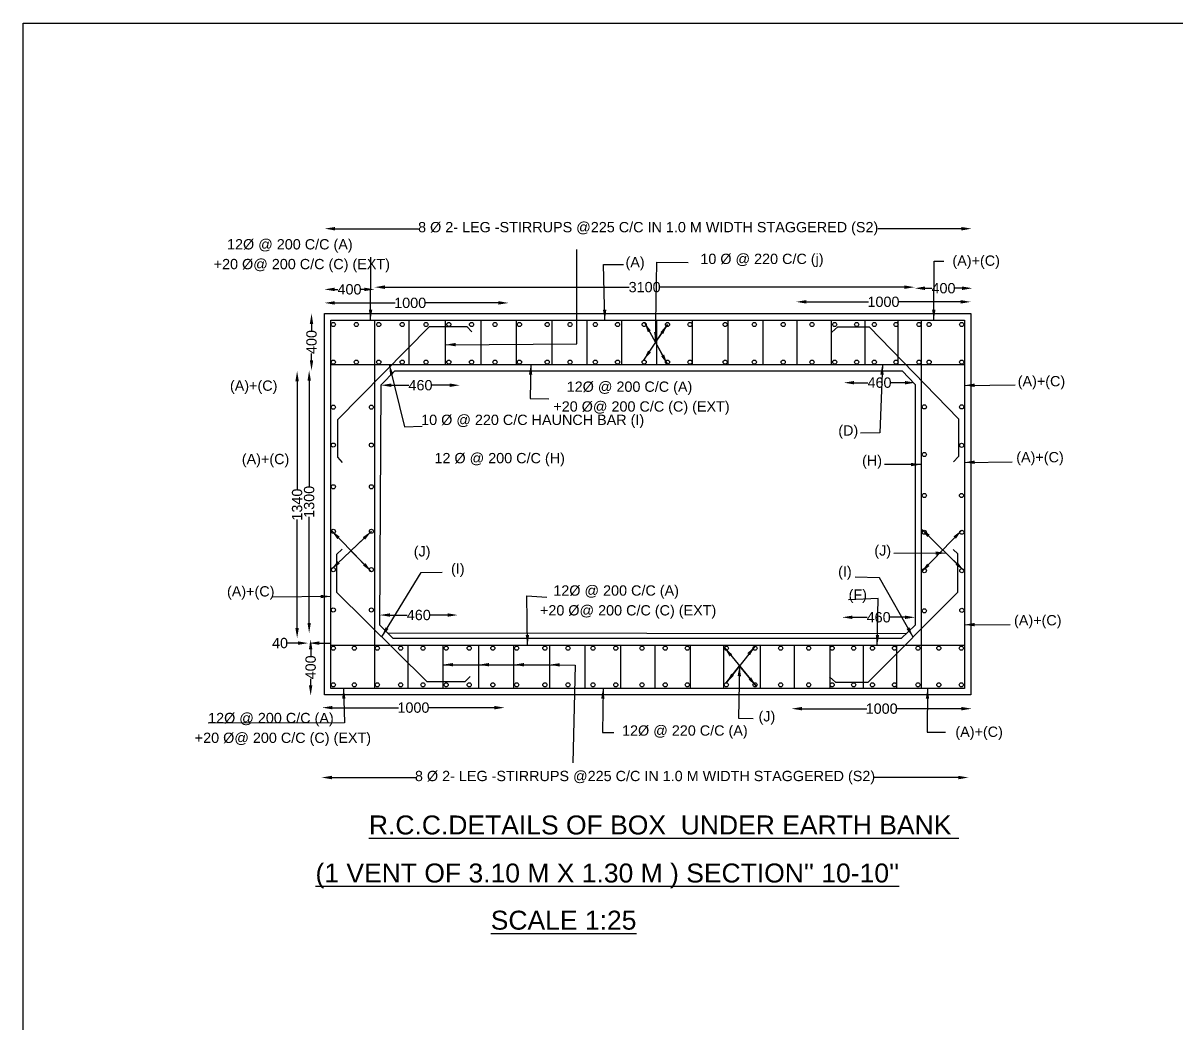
# Model space of a CAD drawing. Header units: millimetres. Extents: x 2127882 to 2364576, y 45589680 to 45693788.
# Drawn here: x 2127882 to 2149190, y 45608159 to 45626638 of the extents above; entities that cross this region are included whole.
import ezdxf

# ---------------------------------------------------------------- set-up
doc = ezdxf.new("R2010")
doc.units = ezdxf.units.MM
doc.header["$MEASUREMENT"] = 0
doc.header["$PDMODE"] = 32
doc.header["$PDSIZE"] = 300
for name, color, linetype in [('DIMENSION', 7, 'Continuous'), ('DRAWING', 2, 'Continuous'), ('TEXT', 7, 'Continuous')]:
    doc.layers.add(name, color=color, linetype=linetype)
doc.styles.get("Standard").update_dxf_attribs({"font": 'arial.ttf', "height": 190})
doc.dimstyles.get("Standard").update_dxf_attribs({"dimtxt": 190, "dimasz": 190, "dimexe": 0.18, "dimexo": 0.0625, "dimgap": 0.09, "dimtad": 0, "dimdec": 0, "dimzin": 0, "dimdsep": 46, "dimtxsty": 'Standard', "dimcen": 0.09, "dimse1": 1, "dimse2": 1, "dimadec": 0, "dimazin": 0, "dimtfac": 1, "dimtdec": 0, "dimtofl": 0, "dimtmove": 0, "dimatfit": 3, "dimfxl": 1, "dimtolj": 1, "dimtzin": 0, "dimarcsym": 0})

# ---------------------------------------------------------------- blocks, each defined once
blk = doc.blocks.new('*D54')
at = {"layer": 'Defpoints', "color": 0}
for p in [(2133451, 45622865), (2145401, 45622846), (2145401, 45622842)]:
    blk.add_point(p, dxfattribs=at)
at = {"layer": 'DIMENSION', "color": 0, "lineweight": -2}
for p, q in [((2133641, 45622842), (2135187, 45622842)), ((2145211, 45622842), (2143666, 45622842))]:
    blk.add_line(p, q, dxfattribs=at)
at = {"layer": 'DIMENSION', "color": 0}
for points in [[(2133641, 45622873), (2133641, 45622810), (2133451, 45622842)], [(2145211, 45622873), (2145211, 45622810), (2145401, 45622842)]]:
    blk.add_solid(points, dxfattribs=at)
at = {"layer": 'DIMENSION', "color": 0, "insert": (2139426, 45622842), "char_height": 190, "attachment_point": 5}
blk.add_mtext('\\A1;8 Ø 2- LEG -STIRRUPS @225 C/C IN 1.0 M WIDTH STAGGERED (S2)', dxfattribs=at)
blk = doc.blocks.new('*D55')
at = {"layer": 'Defpoints', "color": 0}
for p in [(2133394, 45612731), (2145343, 45612712), (2145343, 45612708)]:
    blk.add_point(p, dxfattribs=at)
at = {"layer": 'DIMENSION', "color": 0, "lineweight": -2}
for p, q in [((2133584, 45612708), (2135129, 45612708)), ((2145153, 45612708), (2143608, 45612708))]:
    blk.add_line(p, q, dxfattribs=at)
at = {"layer": 'DIMENSION', "color": 0}
for points in [[(2133584, 45612740), (2133584, 45612676), (2133394, 45612708)], [(2145153, 45612740), (2145153, 45612676), (2145343, 45612708)]]:
    blk.add_solid(points, dxfattribs=at)
at = {"layer": 'DIMENSION', "color": 0, "insert": (2139368, 45612708), "char_height": 190, "attachment_point": 5}
blk.add_mtext('\\A1;8 Ø 2- LEG -STIRRUPS @225 C/C IN 1.0 M WIDTH STAGGERED (S2)', dxfattribs=at)
blk = doc.blocks.new('*D56')
at = {"layer": 'Defpoints', "color": 0}
for p in [(2133448, 45621721), (2133448, 45621154), (2134373, 45621154)]:
    blk.add_point(p, dxfattribs=at)
at = {"layer": 'DIMENSION', "color": 0, "lineweight": -2}
for p, q in [((2133638, 45621721), (2133697, 45621721)), ((2134183, 45621721), (2134124, 45621721))]:
    blk.add_line(p, q, dxfattribs=at)
at = {"layer": 'DIMENSION', "color": 0}
for points in [[(2133638, 45621753), (2133638, 45621689), (2133448, 45621721)], [(2134183, 45621753), (2134183, 45621689), (2134373, 45621721)]]:
    blk.add_solid(points, dxfattribs=at)
at = {"layer": 'DIMENSION', "color": 0, "insert": (2133910, 45621721), "char_height": 190, "attachment_point": 5}
blk.add_mtext('\\A1;400', dxfattribs=at)
blk = doc.blocks.new('*D57')
at = {"layer": 'Defpoints', "color": 0}
for p in [(2144348, 45621762), (2134373, 45621721), (2144348, 45621742)]:
    blk.add_point(p, dxfattribs=at)
at = {"layer": 'DIMENSION', "color": 0, "lineweight": -2}
for p, q in [((2134563, 45621762), (2139077, 45621762)), ((2144158, 45621762), (2139644, 45621762))]:
    blk.add_line(p, q, dxfattribs=at)
at = {"layer": 'DIMENSION', "color": 0}
for points in [[(2134563, 45621794), (2134563, 45621730), (2134373, 45621762)], [(2144158, 45621794), (2144158, 45621730), (2144348, 45621762)]]:
    blk.add_solid(points, dxfattribs=at)
at = {"layer": 'DIMENSION', "color": 0, "insert": (2139360, 45621762), "char_height": 190, "attachment_point": 5}
blk.add_mtext('\\A1;3100', dxfattribs=at)
blk = doc.blocks.new('*D58')
at = {"layer": 'Defpoints', "color": 0}
for p in [(2144348, 45621762), (2145412, 45621752), (2145412, 45621742)]:
    blk.add_point(p, dxfattribs=at)
at = {"layer": 'DIMENSION', "color": 0, "lineweight": -2}
for p, q in [((2144538, 45621742), (2144667, 45621742)), ((2145222, 45621742), (2145094, 45621742))]:
    blk.add_line(p, q, dxfattribs=at)
at = {"layer": 'DIMENSION', "color": 0}
for points in [[(2144538, 45621774), (2144538, 45621710), (2144348, 45621742)], [(2145222, 45621774), (2145222, 45621710), (2145412, 45621742)]]:
    blk.add_solid(points, dxfattribs=at)
at = {"layer": 'DIMENSION', "color": 0, "insert": (2144880, 45621742), "char_height": 190, "attachment_point": 5}
blk.add_mtext('\\A1;400', dxfattribs=at)
blk = doc.blocks.new('*D59')
at = {"layer": 'Defpoints', "color": 0}
for p in [(2142158, 45621491), (2142158, 45621274), (2145385, 45621274)]:
    blk.add_point(p, dxfattribs=at)
at = {"layer": 'DIMENSION', "color": 0, "lineweight": -2}
for p, q in [((2142348, 45621491), (2143497, 45621491)), ((2145195, 45621491), (2144046, 45621491))]:
    blk.add_line(p, q, dxfattribs=at)
at = {"layer": 'DIMENSION', "color": 0}
for points in [[(2142348, 45621523), (2142348, 45621459), (2142158, 45621491)], [(2145195, 45621523), (2145195, 45621459), (2145385, 45621491)]]:
    blk.add_solid(points, dxfattribs=at)
at = {"layer": 'DIMENSION', "color": 0, "insert": (2143771, 45621491), "char_height": 190, "attachment_point": 5}
blk.add_mtext('\\A1;1000', dxfattribs=at)
blk = doc.blocks.new('*D60')
at = {"layer": 'Defpoints', "color": 0}
for p in [(2133448, 45621471), (2133448, 45621274), (2136850, 45621274)]:
    blk.add_point(p, dxfattribs=at)
at = {"layer": 'DIMENSION', "color": 0, "lineweight": -2}
for p, q in [((2133638, 45621471), (2134756, 45621471)), ((2136660, 45621471), (2135305, 45621471))]:
    blk.add_line(p, q, dxfattribs=at)
at = {"layer": 'DIMENSION', "color": 0}
for points in [[(2133638, 45621503), (2133638, 45621440), (2133448, 45621471)], [(2136660, 45621503), (2136660, 45621440), (2136850, 45621471)]]:
    blk.add_solid(points, dxfattribs=at)
at = {"layer": 'DIMENSION', "color": 0, "insert": (2135031, 45621471), "char_height": 190, "attachment_point": 5}
blk.add_mtext('\\A1;1000', dxfattribs=at)
blk = doc.blocks.new('*D61')
at = {"layer": 'Defpoints', "color": 0}
for p in [(2133448, 45621274), (2133209, 45620224), (2133448, 45620224)]:
    blk.add_point(p, dxfattribs=at)
at = {"layer": 'DIMENSION', "color": 0, "lineweight": -2}
for p, q in [((2133209, 45621084), (2133209, 45620963)), ((2133209, 45620414), (2133209, 45620536))]:
    blk.add_line(p, q, dxfattribs=at)
at = {"layer": 'DIMENSION', "color": 0}
for points in [[(2133177, 45621084), (2133240, 45621084), (2133209, 45621274)], [(2133177, 45620414), (2133240, 45620414), (2133209, 45620224)]]:
    blk.add_solid(points, dxfattribs=at)
at = {"layer": 'DIMENSION', "color": 0, "insert": (2133209, 45620749), "char_height": 190, "attachment_point": 5, "rotation": 90}
blk.add_mtext('\\A1;400', dxfattribs=at)
blk = doc.blocks.new('*D62')
at = {"layer": 'Defpoints', "color": 0}
for p in [(2135950, 45619951), (2134492, 45619794), (2135950, 45619758)]:
    blk.add_point(p, dxfattribs=at)
at = {"layer": 'DIMENSION', "color": 0, "lineweight": -2}
for p, q in [((2134682, 45619951), (2135007, 45619951)), ((2135760, 45619951), (2135434, 45619951))]:
    blk.add_line(p, q, dxfattribs=at)
at = {"layer": 'DIMENSION', "color": 0}
for points in [[(2134682, 45619983), (2134682, 45619920), (2134492, 45619951)], [(2135760, 45619983), (2135760, 45619920), (2135950, 45619951)]]:
    blk.add_solid(points, dxfattribs=at)
at = {"layer": 'DIMENSION', "color": 0, "insert": (2135221, 45619951), "char_height": 190, "attachment_point": 5}
blk.add_mtext('\\A1;460', dxfattribs=at)
blk = doc.blocks.new('*D63')
at = {"layer": 'Defpoints', "color": 0}
for p in [(2133209, 45620224), (2133137, 45615374), (2133165, 45615374)]:
    blk.add_point(p, dxfattribs=at)
at = {"layer": 'DIMENSION', "color": 0, "lineweight": -2}
for p, q in [((2133165, 45620034), (2133165, 45618073)), ((2133165, 45615564), (2133165, 45617524))]:
    blk.add_line(p, q, dxfattribs=at)
at = {"layer": 'DIMENSION', "color": 0}
for points in [[(2133134, 45620034), (2133197, 45620034), (2133165, 45620224)], [(2133134, 45615564), (2133197, 45615564), (2133165, 45615374)]]:
    blk.add_solid(points, dxfattribs=at)
at = {"layer": 'DIMENSION', "color": 0, "insert": (2133165, 45617799), "char_height": 190, "attachment_point": 5, "rotation": 90}
blk.add_mtext('\\A1;1300', dxfattribs=at)
blk = doc.blocks.new('*D64')
at = {"layer": 'Defpoints', "color": 0}
for p in [(2132916, 45620214), (2132899, 45615280), (2132943, 45615280)]:
    blk.add_point(p, dxfattribs=at)
at = {"layer": 'DIMENSION', "color": 0, "lineweight": -2}
for p, q in [((2132943, 45620024), (2132943, 45618022)), ((2132943, 45615470), (2132943, 45617473))]:
    blk.add_line(p, q, dxfattribs=at)
at = {"layer": 'DIMENSION', "color": 0}
for points in [[(2132911, 45620024), (2132974, 45620024), (2132943, 45620214)], [(2132911, 45615470), (2132974, 45615470), (2132943, 45615280)]]:
    blk.add_solid(points, dxfattribs=at)
at = {"layer": 'DIMENSION', "color": 0, "insert": (2132943, 45617747), "char_height": 190, "attachment_point": 5, "rotation": 90}
blk.add_mtext('\\A1;1340', dxfattribs=at)
blk = doc.blocks.new('*D65')
at = {"layer": 'Defpoints', "color": 0}
for p in [(2133165, 45615374), (2133147, 45615262), (2133147, 45615190)]:
    blk.add_point(p, dxfattribs=at)
at = {"layer": 'DIMENSION', "color": 0, "lineweight": -2}
for p, q in [((2132957, 45615190), (2132767, 45615190)), ((2133355, 45615190), (2133545, 45615190))]:
    blk.add_line(p, q, dxfattribs=at)
at = {"layer": 'DIMENSION', "color": 0}
for points in [[(2132957, 45615222), (2132957, 45615158), (2133147, 45615190)], [(2133355, 45615222), (2133355, 45615158), (2133165, 45615190)]]:
    blk.add_solid(points, dxfattribs=at)
at = {"layer": 'DIMENSION', "color": 0, "insert": (2132627, 45615190), "char_height": 190, "attachment_point": 5}
blk.add_mtext('\\A1;40', dxfattribs=at)
blk = doc.blocks.new('*D66')
at = {"layer": 'Defpoints', "color": 0}
for p in [(2133147, 45615262), (2133129, 45614221), (2133193, 45614221)]:
    blk.add_point(p, dxfattribs=at)
at = {"layer": 'DIMENSION', "color": 0, "lineweight": -2}
for p, q in [((2133193, 45615072), (2133193, 45614955)), ((2133193, 45614411), (2133193, 45614528))]:
    blk.add_line(p, q, dxfattribs=at)
at = {"layer": 'DIMENSION', "color": 0}
for points in [[(2133161, 45615072), (2133224, 45615072), (2133193, 45615262)], [(2133161, 45614411), (2133224, 45614411), (2133193, 45614221)]]:
    blk.add_solid(points, dxfattribs=at)
at = {"layer": 'DIMENSION', "color": 0, "insert": (2133193, 45614742), "char_height": 190, "attachment_point": 5, "rotation": 90}
blk.add_mtext('\\A1;400', dxfattribs=at)
blk = doc.blocks.new('*D67')
at = {"layer": 'Defpoints', "color": 0}
for p in [(2133405, 45613983), (2136777, 45613998), (2136777, 45613990)]:
    blk.add_point(p, dxfattribs=at)
at = {"layer": 'DIMENSION', "color": 0, "lineweight": -2}
for p, q in [((2133595, 45613998), (2134816, 45613998)), ((2136587, 45613998), (2135366, 45613998))]:
    blk.add_line(p, q, dxfattribs=at)
at = {"layer": 'DIMENSION', "color": 0}
for points in [[(2133595, 45614030), (2133595, 45613967), (2133405, 45613998)], [(2136587, 45614030), (2136587, 45613967), (2136777, 45613998)]]:
    blk.add_solid(points, dxfattribs=at)
at = {"layer": 'DIMENSION', "color": 0, "insert": (2135091, 45613998), "char_height": 190, "attachment_point": 5}
blk.add_mtext('\\A1;1000', dxfattribs=at)
blk = doc.blocks.new('*D68')
at = {"layer": 'Defpoints', "color": 0}
for p in [(2134469, 45615683), (2135910, 45615708), (2135910, 45615670)]:
    blk.add_point(p, dxfattribs=at)
at = {"layer": 'DIMENSION', "color": 0, "lineweight": -2}
for p, q in [((2134659, 45615708), (2134976, 45615708)), ((2135720, 45615708), (2135403, 45615708))]:
    blk.add_line(p, q, dxfattribs=at)
at = {"layer": 'DIMENSION', "color": 0}
for points in [[(2134659, 45615740), (2134659, 45615677), (2134469, 45615708)], [(2135720, 45615740), (2135720, 45615677), (2135910, 45615708)]]:
    blk.add_solid(points, dxfattribs=at)
at = {"layer": 'DIMENSION', "color": 0, "insert": (2135190, 45615708), "char_height": 190, "attachment_point": 5}
blk.add_mtext('\\A1;460', dxfattribs=at)
blk = doc.blocks.new('*D69')
at = {"layer": 'Defpoints', "color": 0}
for p in [(2142074, 45613968), (2145401, 45614009), (2145401, 45613979)]:
    blk.add_point(p, dxfattribs=at)
at = {"layer": 'DIMENSION', "color": 0, "lineweight": -2}
for p, q in [((2142264, 45613979), (2143463, 45613979)), ((2145211, 45613979), (2144012, 45613979))]:
    blk.add_line(p, q, dxfattribs=at)
at = {"layer": 'DIMENSION', "color": 0}
for points in [[(2142264, 45614011), (2142264, 45613948), (2142074, 45613979)], [(2145211, 45614011), (2145211, 45613948), (2145401, 45613979)]]:
    blk.add_solid(points, dxfattribs=at)
at = {"layer": 'DIMENSION', "color": 0, "insert": (2143738, 45613979), "char_height": 190, "attachment_point": 5}
blk.add_mtext('\\A1;1000', dxfattribs=at)
blk = doc.blocks.new('*D70')
at = {"layer": 'Defpoints', "color": 0}
for p in [(2143007, 45615671), (2143007, 45615666), (2144356, 45615680)]:
    blk.add_point(p, dxfattribs=at)
at = {"layer": 'DIMENSION', "color": 0, "lineweight": -2}
for p, q in [((2143197, 45615666), (2143468, 45615666)), ((2144166, 45615666), (2143895, 45615666))]:
    blk.add_line(p, q, dxfattribs=at)
at = {"layer": 'DIMENSION', "color": 0}
for points in [[(2143197, 45615698), (2143197, 45615635), (2143007, 45615666)], [(2144166, 45615698), (2144166, 45615635), (2144356, 45615666)]]:
    blk.add_solid(points, dxfattribs=at)
at = {"layer": 'DIMENSION', "color": 0, "insert": (2143682, 45615666), "char_height": 190, "attachment_point": 5}
blk.add_mtext('\\A1;460', dxfattribs=at)
blk = doc.blocks.new('*D71')
at = {"layer": 'Defpoints', "color": 0}
for p in [(2143040, 45619998), (2143040, 45619810), (2144356, 45619816)]:
    blk.add_point(p, dxfattribs=at)
at = {"layer": 'DIMENSION', "color": 0, "lineweight": -2}
for p, q in [((2143230, 45619998), (2143485, 45619998)), ((2144166, 45619998), (2143912, 45619998))]:
    blk.add_line(p, q, dxfattribs=at)
at = {"layer": 'DIMENSION', "color": 0}
for points in [[(2143230, 45620030), (2143230, 45619967), (2143040, 45619998)], [(2144166, 45620030), (2144166, 45619967), (2144356, 45619998)]]:
    blk.add_solid(points, dxfattribs=at)
at = {"layer": 'DIMENSION', "color": 0, "insert": (2143698, 45619998), "char_height": 190, "attachment_point": 5}
blk.add_mtext('\\A1;460', dxfattribs=at)

msp = doc.modelspace()

# ---------------------------------------------------------------- linework, layer by layer
at = {"layer": 'DIMENSION', "color": 0}
msp.add_lwpolyline([(2175888.9, 45589679.5), (2127882, 45589679.5), (2127882, 45626638.1), (2175888.9, 45626638.1)], close=True, dxfattribs=at)
at = {"layer": 'DRAWING', "color": 0}
for points in [[(2133447.8, 45621274.5), (2145384.9, 45621274.5), (2145384.9, 45614232.1), (2133447.8, 45614232.1)], [(2133568.2, 45621154.1), (2145264.6, 45621154.1), (2145264.6, 45614352.5), (2133568.2, 45614352.5)]]:
    msp.add_lwpolyline(points, close=True, dxfattribs=at)
for points in [[(2134372.8, 45621154.1), (2134372.8, 45614352.5)], [(2135013.2, 45620334.2), (2135013.2, 45621154.1)], [(2135682.6, 45620334.2), (2135682.6, 45621154.1)], [(2136338.8, 45620334.2), (2136338.8, 45621154.1)], [(2136991.7, 45620334.2), (2136991.7, 45621154.1)], [(2137650.9, 45620334.2), (2137650.9, 45621154.1)], [(2138302.2, 45620334.2), (2138302.2, 45621154.1)], [(2138938.5, 45620334.2), (2138938.5, 45621154.1)], [(2139584.5, 45620334.2), (2139584.5, 45621154.1)], [(2140247.5, 45620334.2), (2140247.5, 45621154.1)], [(2140901.4, 45620334.2), (2140901.4, 45621154.1)], [(2141547.4, 45620334.2), (2141547.4, 45621154.1)], [(2142174.9, 45620334.2), (2142174.9, 45621154.1)], [(2142810.5, 45620334.2), (2142810.5, 45621154.1)], [(2143431.8, 45620334.2), (2143431.8, 45621154.1)], [(2144039.9, 45620334.2), (2144039.9, 45621154.1)], [(2144468.8, 45621154.1), (2144468.8, 45614352.5)], [(2133782.1, 45618525.6), (2133694.2, 45618623.8), (2133694.2, 45619321), (2135389.3, 45621033.2), (2136076.2, 45621033.2), (2136171.5, 45620936.2)], [(2142818.1, 45620930.3), (2142930.2, 45621032.7), (2143506.3, 45621032.7), (2145158.1, 45619329.7), (2145158.1, 45618632.7), (2145066.9, 45618537.8)], [(2133568.2, 45620334.2), (2145264.6, 45620334.2)], [(2134492.4, 45619956.5), (2134750.3, 45620216.3), (2144114.6, 45620216.3), (2144356, 45619964.2), (2144356, 45615523), (2144097.1, 45615277.7), (2134715.9, 45615277.7), (2134468.6, 45615523.5), (2134492.4, 45619956.5)], [(2133773.4, 45616921.8), (2133672, 45616826.1), (2133672, 45616129.2), (2135337.3, 45614482.6), (2136044.6, 45614482.6), (2136139.1, 45614573.2)], [(2142774.6, 45614569.9), (2142887.8, 45614470.1), (2143489, 45614470.1), (2145144.6, 45616132.2), (2145144.6, 45616837), (2145056.5, 45616921.3)], [(2134614.9, 45615378.1), (2144191.3, 45615366.9)], [(2133568.2, 45615150.4), (2145264.6, 45615150.4)], [(2134989.5, 45615150.4), (2134989.5, 45614352.5)], [(2135633.2, 45615150.4), (2135633.2, 45614352.5)], [(2136294.8, 45615150.4), (2136294.8, 45614352.5)], [(2136940.8, 45615150.4), (2136940.8, 45614352.5)], [(2137602.8, 45615150.4), (2137602.8, 45614352.5)], [(2138254.1, 45615150.4), (2138254.1, 45614352.5)], [(2138913.4, 45615150.4), (2138913.4, 45614352.5)], [(2139550.6, 45615150.4), (2139550.6, 45614352.5)], [(2140199.3, 45615150.4), (2140199.3, 45614352.5)], [(2140818.7, 45615150.4), (2140818.7, 45614352.5)], [(2141496.6, 45615150.4), (2141496.6, 45614352.5)], [(2142124.9, 45615150.4), (2142124.9, 45614352.5)], [(2142778.9, 45615150.4), (2142778.9, 45614352.5)], [(2143396.6, 45615150.4), (2143396.6, 45614352.5)], [(2144013, 45615150.4), (2144013, 45614352.5)]]:
    msp.add_lwpolyline(points, dxfattribs=at)
for centre in [(2133611, 45621073.1), (2134036.4, 45621073.1), (2134451.2, 45621073.1), (2134883.9, 45621073.1), (2135324.4, 45621073.1), (2135744.3, 45621073.1), (2136164.2, 45621073.1), (2136598, 45621073.1), (2137048.8, 45621073.1), (2137561.4, 45621073.1), (2137983.8, 45621073.1), (2138450.8, 45621073.1), (2138860.4, 45621073.1), (2139352.4, 45621073.1), (2139782.6, 45621073.1), (2140199, 45621073.1), (2140848.2, 45621073.1), (2141386.6, 45621073.1), (2141919.8, 45621073.1), (2142450.4, 45621073.1), (2142871.4, 45621073.1), (2143275.8, 45621073.1), (2143602.9, 45621073.1), (2144002.2, 45621073.1), (2144427.3, 45621073.1), (2144613.9, 45621073.1), (2145214.2, 45621073.1), (2133611, 45620377.8), (2134036.4, 45620377.8), (2134451.2, 45620377.8), (2134883.9, 45620377.8), (2135324.4, 45620377.8), (2135744.3, 45620377.8), (2136164.2, 45620377.8), (2136598, 45620377.8), (2137048.8, 45620377.8), (2137561.4, 45620377.8), (2137983.8, 45620377.8), (2138450.8, 45620377.8), (2138860.4, 45620377.8), (2139352.4, 45620377.8), (2139782.6, 45620377.8), (2140199, 45620377.8), (2140848.2, 45620377.8), (2141386.6, 45620377.8), (2141919.8, 45620377.8), (2142450.4, 45620377.8), (2142871.4, 45620377.8), (2143275.8, 45620377.8), (2143602.9, 45620377.8), (2144002.2, 45620377.8), (2144427.3, 45620377.8), (2144613.9, 45620377.8), (2145214.2, 45620377.8), (2133611, 45619546), (2134314.9, 45619546), (2144524.9, 45619551.2), (2145214.2, 45619551.2), (2133611, 45618846.4), (2134314.9, 45618846.4), (2145214.2, 45618841), (2144524.9, 45618672.6), (2133611, 45618076.3), (2134314.9, 45618076.3), (2144524.9, 45617915.1), (2145211.7, 45617915.1), (2133611, 45617255.4), (2134314.9, 45617255.4), (2144524.9, 45617236.8), (2145218.1, 45617236.8), (2133611, 45616547.3), (2134314.9, 45616547.3), (2144524.9, 45616527.7), (2145218.1, 45616527.7), (2133611, 45615801.4), (2134314.9, 45615801.4), (2144524.9, 45615785.8), (2145218.1, 45615795), (2133611, 45615096.5), (2133999.8, 45615096.5), (2134425.1, 45615096.5), (2134855.5, 45615096.5), (2135267.9, 45615096.5), (2135695.8, 45615096.5), (2136121.1, 45615096.5), (2136556.6, 45615096.5), (2136996, 45615096.5), (2137518.6, 45615096.5), (2137946.5, 45615096.5), (2138407.6, 45615096.5), (2138827.8, 45615096.5), (2139310.5, 45615096.5), (2139740.9, 45615096.5), (2140148.3, 45615096.5), (2140868.2, 45615096.5), (2141399.2, 45615096.5), (2141871.3, 45615096.5), (2142391.3, 45615096.5), (2142824.3, 45615096.5), (2143221.4, 45615096.5), (2143567.3, 45615096.5), (2143974.7, 45615096.5), (2144409, 45615096.5), (2144794.2, 45615096.5), (2145208, 45615096.5), (2133611, 45614420), (2133999.8, 45614420), (2134425.1, 45614420), (2134855.5, 45614420), (2135267.9, 45614420), (2135695.8, 45614420), (2136121.1, 45614420), (2136556.6, 45614420), (2136996, 45614420), (2137518.6, 45614420), (2137946.5, 45614420), (2138407.6, 45614420), (2138827.8, 45614420), (2139310.5, 45614420), (2139740.9, 45614420), (2140148.3, 45614420), (2140868.2, 45614420), (2141399.2, 45614420), (2141871.3, 45614420), (2142391.3, 45614420), (2142824.3, 45614420), (2143221.4, 45614420), (2143567.3, 45614420), (2143974.7, 45614420), (2144409, 45614420), (2144794.2, 45614420), (2145208, 45614420)]:
    msp.add_circle(centre, 38.3, dxfattribs=at)

# ---------------------------------------------------------------- texts
at = {"layer": 'TEXT', "color": 0}
for s, height, p in [('12Ø @ 200 C/C (A)', 190, (2131648.7, 45622458.9)), ('+20 Ø@ 200 C/C (C) (EXT)', 190, (2131402, 45622093.5)), ('(A)', 190, (2139007.2, 45622128.6)), ('10 Ø @ 220 C/C (j)', 190, (2140389.9, 45622189.5)), ('(A)+(C)', 190, (2145044.4, 45622156.9)), ('(A)+(C)', 190, (2146250.1, 45619931.5)), ('(A)+(C)', 190, (2131702.2, 45619848.9)), ('12Ø @ 200 C/C (A)', 190, (2137921.5, 45619829.8)), ('+20 Ø@ 200 C/C (C) (EXT)', 190, (2137674.8, 45619464.5)), ('10 Ø @ 220 C/C HAUNCH BAR (I)', 190, (2135233.8, 45619217.4)), ('(D)', 190, (2142936.7, 45619021)), ('(A)+(C)', 190, (2131921.4, 45618493.9)), ('12 Ø @ 200 C/C (H)', 190, (2135479.5, 45618510.9)), ('(H)', 190, (2143376.2, 45618466.9)), ('(A)+(C)', 190, (2146223.3, 45618528.6)), ('(J)', 190, (2135096.3, 45616790.1)), ('(J)', 190, (2143602.5, 45616806.2)), ('(I)', 190, (2135784.8, 45616470.3)), ('(I)', 190, (2142933.9, 45616418.7)), ('(A)+(C)', 190, (2131647.4, 45616050.8)), ('12Ø @ 200 C/C (A)', 190, (2137674.6, 45616066)), ('(F)', 190, (2143127.8, 45615990.5)), ('+20 Ø@ 200 C/C (C) (EXT)', 190, (2137427.9, 45615700.6)), ('(A)+(C)', 190, (2146182.2, 45615517.4)), ('12Ø @ 200 C/C (A)', 190, (2131299.1, 45613712.1)), ('(J)', 190, (2141464.5, 45613744.2)), ('12Ø @ 220 C/C (A)', 190, (2138943.9, 45613480.9)), ('+20 Ø@ 200 C/C (C) (EXT)', 190, (2131052.4, 45613346.7)), ('(A)+(C)', 190, (2145099, 45613458.2)), ('%%UR.C.C.DETAILS OF BOX  UNDER EARTH BANK ', 350, (2134268.2, 45611657.1)), ("%%U(1 VENT OF 3.10 M X 1.30 M ) SECTION'' 10-10''", 350, (2133282.2, 45610770.1)), ('%%USCALE 1:25', 350, (2136518.3, 45609899.2))]:
    msp.add_text(s, height=height, dxfattribs=at).set_placement(p)

# ---------------------------------------------------------------- dimensions: what is measured, and where the dimension line sits
at = {"layer": 'DIMENSION', "color": 0}
for base, p1, p2, text, picture, middle in [((2145400.9, 45622841.7), (2133451.2, 45622864.7), (2145400.9, 45622846.1), '8 Ø 2- LEG -STIRRUPS @225 C/C IN 1.0 M WIDTH STAGGERED (S2)', '*D54', (2139426.1, 45622841.7)), ((2133447.8, 45621720.9), (2134372.8, 45621154.1), (2133447.8, 45621154.1), '400', '*D56', (2133910.3, 45621720.9)), ((2144347.7, 45621762), (2134372.8, 45621720.9), (2144347.7, 45621742), '3100', '*D57', (2139360.2, 45621762)), ((2145412.4, 45621742), (2144347.7, 45621762), (2145412.4, 45621752), '400', '*D58', (2144880, 45621742)), ((2142157.8, 45621491.1), (2145384.9, 45621274.5), (2142157.8, 45621274.5), '1000', '*D59', (2143771.4, 45621491.1)), ((2135950.2, 45619951.5), (2134491.6, 45619793.8), (2135950.2, 45619758.4), '460', '*D62', (2135220.9, 45619951.5)), ((2143040.4, 45619998.2), (2144356, 45619816.1), (2143040.4, 45619810.3), '460', '*D71', (2143698.2, 45619998.2)), ((2135910, 45615708.3), (2134469.4, 45615683.2), (2135910, 45615670.5), '460', '*D68', (2135189.7, 45615708.3)), ((2143007.1, 45615666.3), (2144356, 45615680.3), (2143007.1, 45615671), '460', '*D70', (2143681.6, 45615666.3)), ((2133146.8, 45615189.9), (2133165.4, 45615373.9), (2133146.8, 45615262.5), '40', '*D65', (2132627.2, 45615189.9)), ((2145343.3, 45612708), (2133393.5, 45612731), (2145343.3, 45612712.5), '8 Ø 2- LEG -STIRRUPS @225 C/C IN 1.0 M WIDTH STAGGERED (S2)', '*D55', (2139368.4, 45612708)), ((2136776.9, 45613998.5), (2133405.1, 45613983), (2136776.9, 45613990), '1000', '*D67', (2135091, 45613998.5)), ((2145401, 45613979.4), (2142074.4, 45613967.5), (2145401, 45614009), '1000', '*D69', (2143737.7, 45613979.4))]:
    dim = msp.add_linear_dim(base=base, p1=p1, p2=p2, text=text, dimstyle='Standard', dxfattribs=at)
    dim.commit()
    dim.dimension.update_dxf_attribs({"geometry": picture, "text_midpoint": middle})
dim = msp.add_linear_dim(base=(2133447.8, 45621471.3), p1=(2136850.3, 45621274.5), p2=(2133447.8, 45621274.5), text='1000', dimstyle='Standard', dxfattribs=at)
dim.commit()
dim.dimension.update_dxf_attribs({"geometry": '*D60', "text_midpoint": (2135030.5, 45621471.3), "dimtype": 160})
for base, p1, p2, text, picture, middle in [((2133208.8, 45620224), (2133447.8, 45621274.5), (2133447.8, 45620224), '400', '*D61', (2133208.8, 45620749.2)), ((2132942.5, 45615280), (2132916.1, 45620214.1), (2132899, 45615280), '1340', '*D64', (2132942.5, 45617747)), ((2133165.4, 45615373.9), (2133208.8, 45620224), (2133137.3, 45615373.9), '1300', '*D63', (2133165.4, 45617799)), ((2133192.8, 45614220.6), (2133146.8, 45615262.5), (2133128.5, 45614220.6), '400', '*D66', (2133192.8, 45614741.5))]:
    dim = msp.add_linear_dim(base=base, p1=p1, p2=p2, angle=90, text=text, dimstyle='Standard', dxfattribs=at)
    dim.commit()
    dim.dimension.update_dxf_attribs({"geometry": picture, "text_midpoint": middle})

# ---------------------------------------------------------------- leaders
for points in [[(2135682.6, 45620700), (2138111.4, 45620714.4), (2138110.6, 45622459.7)], [(2134298.2, 45621154.1), (2134305, 45622317.5)], [(2139563.5, 45620744.2), (2139585, 45622223), (2140161.8, 45622217.1)], [(2144699, 45621154.1), (2144708, 45622240.5), (2144883.7, 45622240.5)], [(2138626.3, 45621154.1), (2138602.6, 45622182.5), (2138969.5, 45622179.1)], [(2139344.5, 45620415.3), (2139782.6, 45621073.1)], [(2139355.8, 45621111.2), (2139782.6, 45620339.5)], [(2139782.6, 45621073.1), (2139563.5, 45620744.2)], [(2139782.6, 45620334.2), (2139563.5, 45620744.2)], [(2134644.3, 45620334.2), (2134923.6, 45619184.6), (2135254.5, 45619193.1)], [(2137259.2, 45620334.2), (2137244.3, 45619707.5), (2137588.4, 45619700)], [(2143750.5, 45620334.2), (2143705.6, 45619072.2), (2143349.2, 45619068.1)], [(2145264.6, 45619948.8), (2146202.7, 45619958.4)], [(2144468.8, 45618487.5), (2143790, 45618487.5)], [(2145264.6, 45618527.5), (2146146.6, 45618538.3)], [(2144468.8, 45617301.9), (2145256.4, 45616527.7)], [(2133572.8, 45616549.4), (2134287.2, 45617229)], [(2133575.2, 45617268.9), (2134314.9, 45616509)], [(2134314.9, 45617255.4), (2133937.7, 45616896.5)], [(2145218.1, 45617275.1), (2144468.8, 45616499.6)], [(2134314.9, 45616509), (2133937.7, 45616896.5)], [(2144925.7, 45616852.8), (2143962.5, 45616846.5)], [(2144468.8, 45616499.6), (2144866.4, 45616911.1)], [(2145256.4, 45616527.7), (2144866.4, 45616911.1)], [(2134504.6, 45615305.9), (2135234.3, 45616493), (2135620.8, 45616501.4)], [(2144316.8, 45615301.1), (2143695.9, 45616394.3), (2143251.1, 45616409.2)], [(2133568.2, 45616052.1), (2132485.3, 45616040.6)], [(2137199.2, 45615150.4), (2137182.7, 45616065.4), (2137553.6, 45616040.7)], [(2143656.2, 45615150.4), (2143674.5, 45616013.8), (2143127.8, 45615990.5)], [(2145264.6, 45615530.1), (2146112.8, 45615534.4)], [(2140832.4, 45615110.2), (2141423.5, 45614390.4)], [(2141399.2, 45615134.8), (2140868.2, 45614458.3)], [(2135633.2, 45614791.2), (2136294.8, 45614791.2)], [(2136294.8, 45614791.2), (2136940.8, 45614791.2)], [(2136940.8, 45614791.2), (2137602.8, 45614791.2)], [(2137602.8, 45614791.2), (2138078.1, 45614783.7), (2138035.8, 45612981.1)], [(2140868.2, 45614458.3), (2141112.3, 45614769.3)], [(2141112.3, 45614769.3), (2141093.6, 45613804.4), (2141365.4, 45613798.4)], [(2141423.5, 45614390.4), (2141112.3, 45614769.3)], [(2133799.4, 45614352.5), (2133820.1, 45613719.4), (2131299.1, 45613712.1)], [(2138591.7, 45614352.5), (2138579.6, 45613538.4), (2138789.9, 45613538.4)], [(2144586.1, 45614352.5), (2144576.3, 45613547.8), (2144918.9, 45613547.8)]]:
    msp.add_leader(points, dimstyle='Standard', override={"dimgap": 0.09, "dimtad": 0}, dxfattribs=at)

doc.saveas('drawing.dxf')
